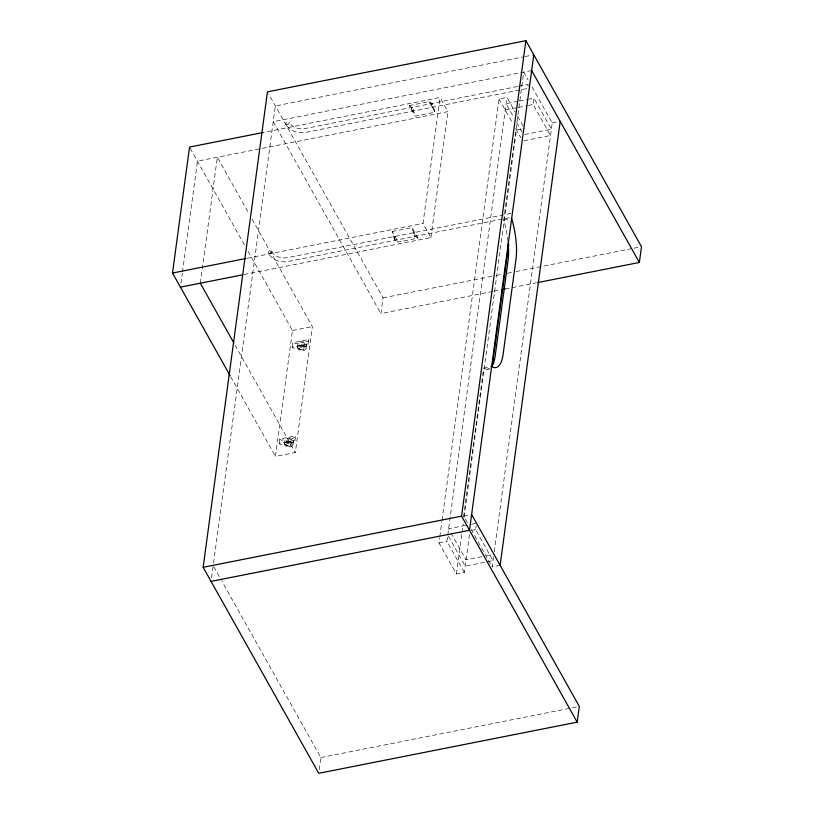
<?xml version="1.0" encoding="UTF-8"?>
<svg xmlns="http://www.w3.org/2000/svg" width="814" height="814" viewBox="0 0 814 814"><rect width="100%" height="100%" fill="white"/><g stroke="black" fill="none" stroke-linecap="round" stroke-linejoin="round"><path stroke-width="0.61" stroke-dasharray="4.07 3.05" d="M284.524 443.355L284.503 444.108A4.304 2.9 7.7 0 0 290.344 446.906A4.304 2.9 7.7 0 0 292.185 442.592L291.412 441.992A4.304 2.9 7.7 0 0 284.524 443.355L284.951 440.201A4.304 2.9 7.7 0 1 291.839 438.838L292.613 439.448A4.304 2.9 7.7 0 1 290.771 443.752A4.304 2.9 7.7 0 1 284.931 440.964L284.951 440.201M297.558 347.008L297.537 347.761A4.304 2.9 7.7 0 0 303.378 350.559A4.304 2.9 7.7 0 0 305.219 346.245L304.446 345.645A4.304 2.9 7.7 0 0 297.558 347.008L297.985 343.854A4.304 2.9 7.7 0 1 304.863 342.491L305.647 343.091A4.304 2.9 7.7 0 1 303.795 347.405A4.304 2.9 7.7 0 1 297.965 344.617L297.985 343.854M180.942 283.353L182.305 273.28M182.468 272.018L197.466 161.182L447.944 111.62L440.028 97.507L263.064 132.529M200.305 283.201L217.338 157.255L249.013 213.695M211.559 577.767L213.034 566.87M213.533 563.146L275.366 105.952L523.86 56.776M252.116 219.22L312.362 326.567L295.329 452.523L275.447 456.451L292.48 330.504L247.771 250.824M279.141 443.467L279.731 439.051L295.635 435.907L295.044 440.313A2.147 1.445 7.7 0 1 293.844 442.124A3.755 2.534 7.7 0 0 291.809 442.714L291.504 442.938A3.755 2.534 7.7 0 0 290.802 444.698A2.147 1.445 7.7 0 1 289.469 446.123A2.147 1.445 7.7 0 1 286.955 445.462A3.755 2.534 7.7 0 0 284.615 444.302L284.147 444.23A3.755 2.534 7.7 0 0 281.919 444.485A2.147 1.445 7.7 0 1 279.141 443.467L295.044 440.313M292.165 347.11L292.765 342.704L308.669 339.56L308.068 343.966A2.147 1.445 7.7 0 1 306.878 345.767A3.755 2.534 7.7 0 0 304.843 346.367L304.538 346.591A3.755 2.534 7.7 0 0 303.826 348.351A2.147 1.445 7.7 0 1 302.493 349.776A2.147 1.445 7.7 0 1 299.99 349.104A3.755 2.534 7.7 0 0 297.649 347.954L297.181 347.883A3.755 2.534 7.7 0 0 294.953 348.127A2.147 1.445 7.7 0 1 292.165 347.11L308.068 343.966M292.989 444.81L293.416 441.666M306.023 348.463L306.451 345.319M319.241 769.668L320.879 757.559L221.856 581.104M492.745 291.463L380.932 313.594L383.058 297.853L268.671 94.007M243.935 274.562L430.911 237.566L422.995 223.453L440.028 97.507M430.911 237.566L447.944 111.62M469.454 534.645L464.346 572.395L456.4 573.972L438.98 542.928L439.662 537.901M439.825 536.64L441.87 521.55M442.043 520.288L499.023 98.962L506.98 97.385L515.058 111.803M464.346 572.395L446.927 541.351L447.608 536.314M447.781 535.052L506.98 97.385M467.389 522.72L463.675 516.096L483.689 368.101L491.646 366.534M508.007 241.443A40.914 13.685 78.8 0 0 503.703 220.116L523.717 72.131L528.062 79.853M456.4 573.972L461.843 533.719M462.006 532.468L463.197 523.667M464.051 517.378L516.442 130.006L524.399 128.429M448.402 536.161L465.201 566.096L493.03 560.592L475.61 529.548L476.119 525.773M523.901 140.781L550.529 135.521L533.099 104.477L533.953 98.179L529.11 99.135M500.132 565.313L492.185 566.89L493.538 556.817M494.22 551.78L552.228 122.924L531.155 85.378M525.101 56.532L533.801 54.813M531.674 70.553L273.239 121.693L380.932 313.594M409.208 105.566L429.09 101.628L432.478 103.775L435.022 112.21L415.15 116.148L409.208 105.566L412.606 107.702L415.15 116.148M517.46 86.518L304.751 128.612C298.657 129.619 291.514 127.483 289.214 121.998M518.66 86.284L528.317 84.371M526.638 88.645L305.331 132.438C298.066 133.71 289.275 131.074 285.928 124.023M518.223 101.292L506.125 103.683L513.593 116.992M519.434 101.048L527.91 99.379M505.27 109.982L517.368 107.59M518.579 107.346L527.055 105.678M528.266 105.433L533.099 104.477M552.228 122.924L560.174 121.347M524.755 134.493L551.373 129.222L533.953 98.179M247.283 258.221L422.995 223.453M392.175 231.512L412.057 227.574L417.989 238.156L398.117 242.094L394.719 239.957L392.175 231.512L398.117 242.094M509.177 217.745L287.871 261.538C280.606 262.81 271.815 260.165 268.467 253.123M503.703 220.116L511.66 218.539M383.058 297.853L494.881 275.722M496.123 275.478L502.33 274.247M507.305 273.26L514.763 271.784M516.005 271.54L632.793 248.433M634.035 248.178L640.252 246.957M292.48 330.504L312.362 326.567M493.996 291.219L500.203 289.988M505.179 289.001L536.233 282.855M487.596 369.2L489.875 368.752M463.675 516.096L470.492 514.743M465.577 525.406L448.636 528.764L450.498 532.081M471.621 524.206L476.465 523.249M471.978 530.27L475.61 529.548M438.98 542.928L446.927 541.351M481.786 556.684L466.056 559.798L451.119 533.19M486.619 555.728L493.884 554.293M320.879 757.559L578.072 706.664M417.989 238.156L414.601 236.019L412.057 227.574M517.551 116.239L523.148 126.211M516.697 122.538L522.924 133.618M499.023 98.962L512.708 123.352M515.852 128.826L520.828 137.698M429.09 101.628L435.022 112.21M471.113 529.344L492.185 566.89M271.754 251.088C274.053 256.583 281.196 258.72 287.291 257.702L510.856 213.461A1.933 0.651 78.8 0 0 510.856 216.402M190.15 148.158L245.279 246.398M235.083 345.167L295.329 452.523M230.728 376.77L275.447 456.451M213.807 566.758L221.235 579.995M488.797 368.925A40.914 13.685 78.8 0 1 483.689 368.101M308.669 339.56A2.147 1.445 7.7 0 1 307.468 341.361A3.755 2.534 7.7 0 0 304.426 343.935A2.147 1.445 7.7 0 1 303.093 345.37A2.147 1.445 7.7 0 1 300.59 344.698A3.755 2.534 7.7 0 0 295.543 343.722A2.147 1.445 7.7 0 1 292.765 342.704M279.731 439.051A2.147 1.445 7.7 0 0 282.509 440.079A3.755 2.534 7.7 0 1 287.556 441.046A2.147 1.445 7.7 0 0 290.059 441.717A2.147 1.445 7.7 0 0 291.392 440.293A3.755 2.534 7.7 0 1 294.444 437.718A2.147 1.445 7.7 0 0 295.635 435.907M528.052 86.376A1.933 0.651 78.8 0 1 528.052 84.676M269.465 253.561A1.933 1.272 -29.3 0 0 271.886 251.394A1.933 1.272 -29.3 0 0 268.986 251.353A1.933 1.272 -29.3 0 0 269.465 253.561M287.332 442.399A3.012 2.025 7.7 0 0 292.145 441.442A3.012 2.025 7.7 0 0 288.075 438.96A3.012 2.025 7.7 0 0 287.332 442.399M411.65 108.425A1.933 0.651 78.8 0 0 412.759 111.182A1.933 0.651 78.8 0 0 412.759 108.242A1.933 0.651 78.8 0 0 411.65 108.425M286.925 124.471A1.933 1.272 -29.3 0 0 289.346 122.304A1.933 1.272 -29.3 0 0 286.447 122.253A1.933 1.272 -29.3 0 0 286.925 124.471M431.532 104.487A1.933 0.651 78.8 0 0 432.641 107.245A1.933 0.651 78.8 0 0 432.641 104.304A1.933 0.651 78.8 0 0 431.532 104.487M394.19 237.515A1.933 0.651 78.8 0 0 395.299 240.272A1.933 0.651 78.8 0 0 395.299 237.342A1.933 0.651 78.8 0 0 394.19 237.515M414.072 233.587A1.933 0.651 78.8 0 0 415.181 236.345A1.933 0.651 78.8 0 0 415.181 233.404A1.933 0.651 78.8 0 0 414.072 233.587M299.939 349.196A3.012 2.025 7.7 0 0 304.751 348.239A3.012 2.025 7.7 0 0 300.681 345.757A3.012 2.025 7.7 0 0 299.939 349.196M300.356 346.052A3.012 2.025 7.7 0 0 305.179 345.095A3.012 2.025 7.7 0 0 301.109 342.613A3.012 2.025 7.7 0 0 300.356 346.052M286.904 445.543A3.012 2.025 7.7 0 0 291.727 444.597A3.012 2.025 7.7 0 0 287.647 442.104A3.012 2.025 7.7 0 0 286.904 445.543"/><path stroke-width="1.22" d="M230.108 375.661L172.507 273.026L189.54 147.069L263.064 132.529M471.632 514.519L579.314 706.42L577.187 722.16L318.752 773.3L203.144 567.297L267.45 91.84L525.885 40.7L641.493 246.703L639.356 262.454L537.474 282.611M577.187 722.16L461.579 516.147L525.885 40.7M533.801 54.813L469.495 530.26L211.06 581.399M492.246 366.137L508.74 244.149M500.132 565.313L560.174 121.347M491.402 366.849L491.931 366.178A40.914 13.685 78.8 0 0 495.177 355.84L508.058 260.592A40.914 13.685 78.8 0 0 508.323 244.953L508.15 243.03M172.507 273.026L246.032 258.476M180.423 287.128L242.684 274.806M501.444 289.743L505.179 289.001M203.144 567.297L461.579 516.147M531.674 70.553L639.356 262.454M200.305 283.201L233.842 342.959M491.646 366.534A40.914 13.685 78.8 0 0 498.921 365.832L499.877 364.601A40.914 13.685 78.8 0 0 503.123 354.273L516.005 259.025A40.914 13.685 78.8 0 0 516.279 243.376L515.954 239.865A40.914 13.685 78.8 0 0 511.66 218.539"/></g></svg>
